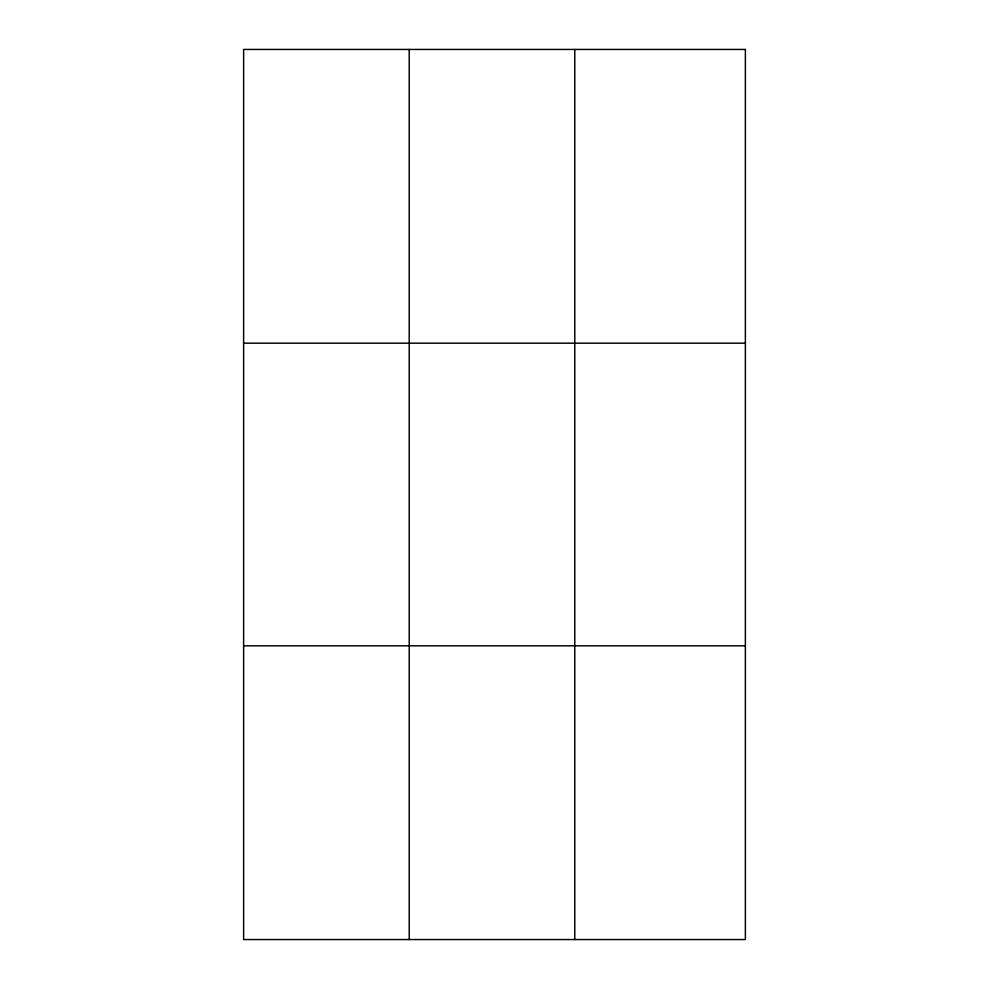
<?xml version="1.0" encoding="UTF-8"?>
<svg xmlns="http://www.w3.org/2000/svg" width="989" height="989" viewBox="0 0 989 989"><rect width="100%" height="100%" fill="white"/><g stroke="black" fill="none" stroke-linecap="round" stroke-linejoin="round"><path stroke-width="1.48" d="M409.199 49.45L409.199 939.55M574.782 49.45L574.782 939.55M243.628 343.183L745.372 343.183M243.628 645.817L745.372 645.817M745.372 49.45L745.372 939.55L243.628 939.55L243.628 49.45L745.372 49.45"/></g></svg>
